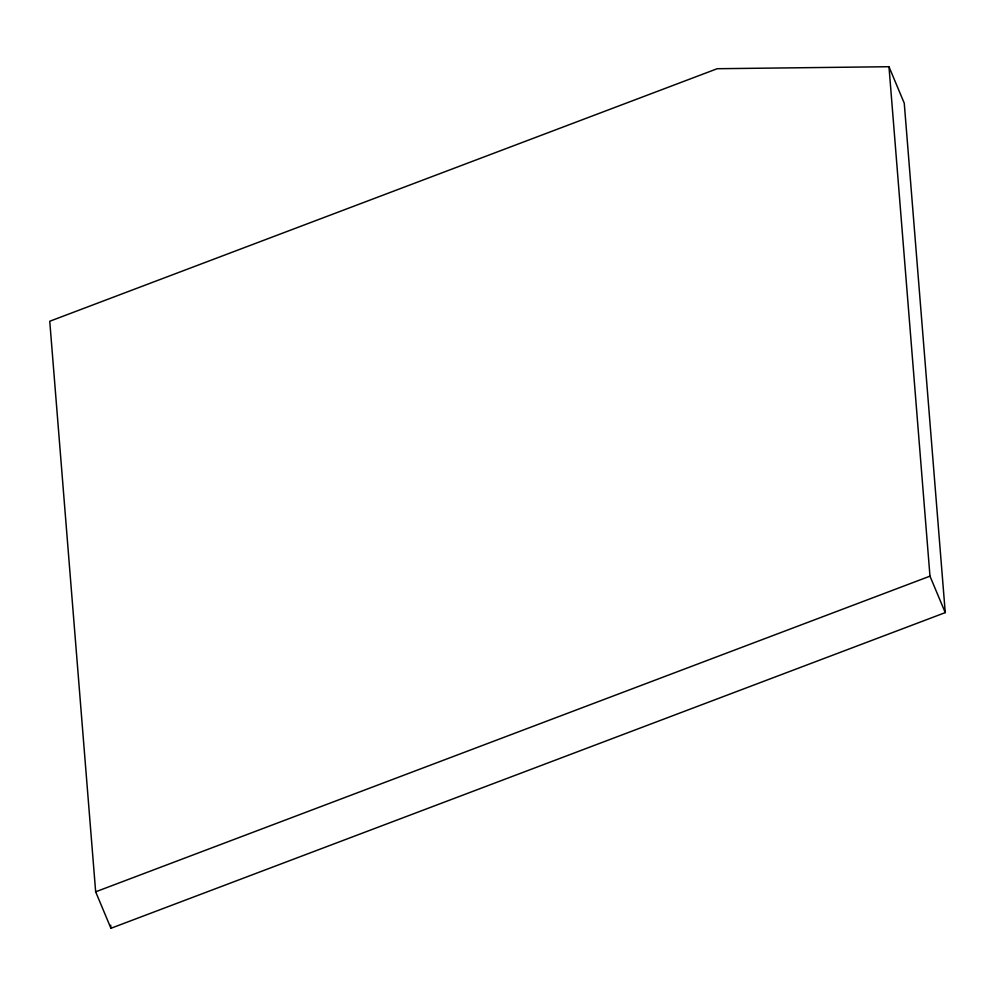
<?xml version="1.0" encoding="UTF-8"?>
<svg xmlns="http://www.w3.org/2000/svg" width="995" height="995" viewBox="0 0 995 995"><rect width="100%" height="100%" fill="white"/><g stroke="black" fill="none" stroke-linecap="round" stroke-linejoin="round"><path stroke-width="1.49" d="M95.657 891.806L929.977 576.155L888.983 66.715L717.208 68.717L49.75 321.248L95.657 891.806L110.93 928.285L945.25 612.621L904.256 103.194L888.983 66.715M929.977 576.155L945.25 612.621M110.681 925.188L110.93 928.285"/></g></svg>
